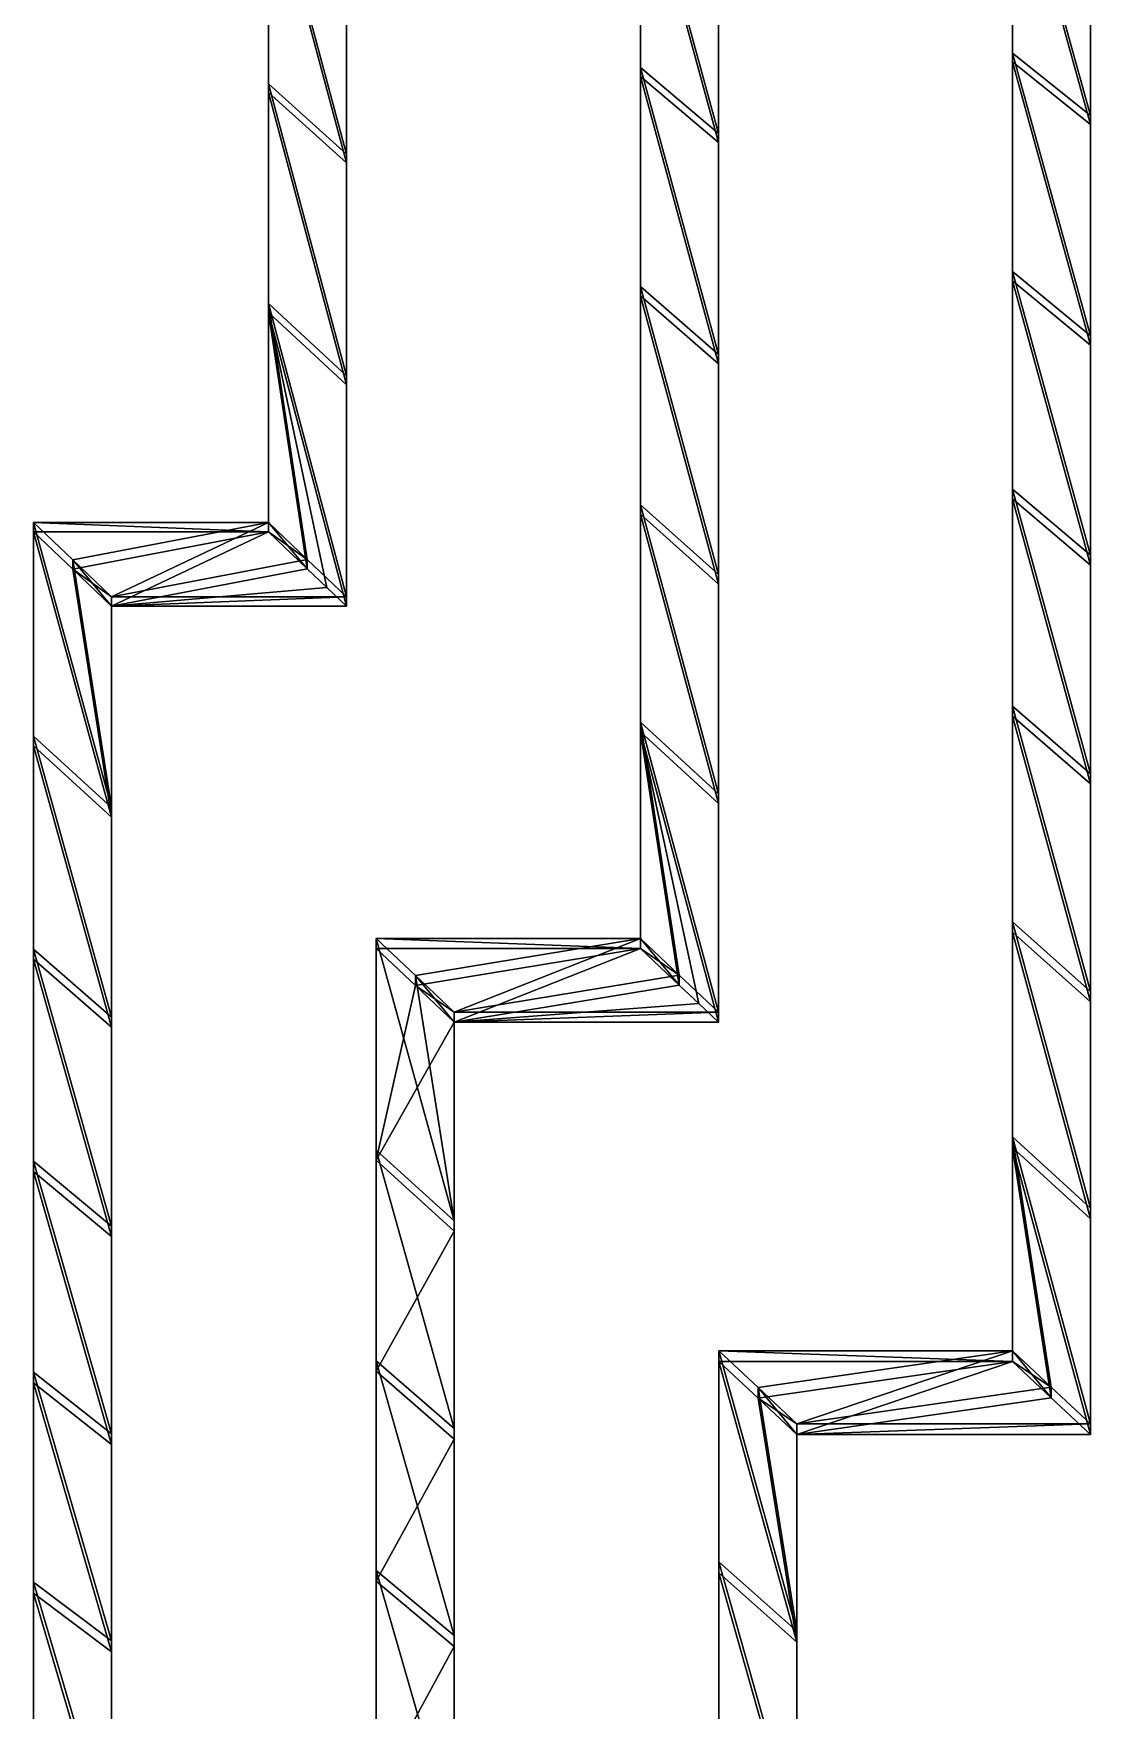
# Model space of a CAD drawing. Header units: inches. Extents: x -754 to 754, y 2181 to 6840.
# Drawn here: x -727 to -367, y 3941 to 4512 of the extents above; entities that cross this region are included whole.
import ezdxf

# ---------------------------------------------------------------- set-up
doc = ezdxf.new("R2010")
doc.units = ezdxf.units.IN
doc.header["$LTSCALE"] = 12.361043
doc.header["$MEASUREMENT"] = 0
for name, color, linetype in [('146', 7, 'CONTINUOUS'), ('149', 7, 'CONTINUOUS'), ('150', 7, 'CONTINUOUS'), ('151', 7, 'CONTINUOUS'), ('152', 7, 'CONTINUOUS'), ('153', 7, 'CONTINUOUS'), ('154', 7, 'CONTINUOUS'), ('155', 7, 'CONTINUOUS'), ('161', 7, 'CONTINUOUS'), ('162', 7, 'CONTINUOUS'), ('163', 7, 'CONTINUOUS'), ('164', 7, 'CONTINUOUS'), ('179', 7, 'CONTINUOUS'), ('180', 7, 'CONTINUOUS'), ('181', 7, 'CONTINUOUS'), ('182', 7, 'CONTINUOUS'), ('190', 7, 'CONTINUOUS'), ('191', 7, 'CONTINUOUS'), ('192', 7, 'CONTINUOUS'), ('193', 7, 'CONTINUOUS'), ('194', 7, 'CONTINUOUS'), ('197', 7, 'CONTINUOUS'), ('198', 7, 'CONTINUOUS'), ('199', 7, 'CONTINUOUS'), ('239', 7, 'CONTINUOUS'), ('240', 7, 'CONTINUOUS'), ('241', 7, 'CONTINUOUS'), ('242', 7, 'CONTINUOUS'), ('243', 7, 'CONTINUOUS'), ('244', 7, 'CONTINUOUS'), ('245', 7, 'CONTINUOUS'), ('246', 7, 'CONTINUOUS'), ('247', 7, 'CONTINUOUS'), ('248', 7, 'CONTINUOUS'), ('249', 7, 'CONTINUOUS'), ('250', 7, 'CONTINUOUS'), ('251', 7, 'CONTINUOUS'), ('252', 7, 'CONTINUOUS'), ('253', 7, 'CONTINUOUS'), ('254', 7, 'CONTINUOUS'), ('255', 7, 'CONTINUOUS'), ('256', 7, 'CONTINUOUS'), ('48', 7, 'CONTINUOUS'), ('49', 7, 'CONTINUOUS'), ('51', 7, 'CONTINUOUS'), ('53', 7, 'CONTINUOUS'), ('56', 7, 'CONTINUOUS'), ('57', 7, 'CONTINUOUS')]:
    doc.layers.add(name, color=color, linetype=linetype)

msp = doc.modelspace()

# ---------------------------------------------------------------- linework, layer by layer
at = {"layer": '146', "color": 7, "linetype": 'CONTINUOUS', "true_color": 0xa89b88}
for points in [[(-393.59, 4577.23, 45477.92), (-393.59, 4502.33, 45455.68), (-367.01, 4481.04, 45449.17), (-393.59, 4577.23, 45477.92)], [(-393.59, 4577.23, 45477.92), (-367.01, 4481.04, 45449.17), (-367.01, 4556.57, 45471.88), (-393.59, 4577.23, 45477.92)], [(-393.59, 4502.33, 45455.68), (-393.58, 4427.72, 45432.53), (-367.02, 4405.81, 45425.54), (-393.59, 4502.33, 45455.68)], [(-393.59, 4502.33, 45455.68), (-367.02, 4405.81, 45425.54), (-367.01, 4481.04, 45449.17), (-393.59, 4502.33, 45455.68)], [(-393.58, 4427.72, 45432.53), (-393.58, 4353.41, 45408.47), (-367.02, 4330.87, 45400.97), (-393.58, 4427.72, 45432.53)], [(-393.58, 4427.72, 45432.53), (-367.02, 4330.87, 45400.97), (-367.02, 4405.81, 45425.54), (-393.58, 4427.72, 45432.53)], [(-393.58, 4353.41, 45408.47), (-393.58, 4279.41, 45383.5), (-367.02, 4256.27, 45375.48), (-393.58, 4353.41, 45408.47)], [(-393.58, 4353.41, 45408.47), (-367.02, 4256.27, 45375.48), (-367.02, 4330.87, 45400.97), (-393.58, 4353.41, 45408.47)], [(-393.58, 4279.41, 45383.5), (-393.58, 4205.75, 45357.63), (-367.02, 4182.01, 45349.08), (-393.58, 4279.41, 45383.5)], [(-393.58, 4279.41, 45383.5), (-367.02, 4182.01, 45349.08), (-367.02, 4256.27, 45375.48), (-393.58, 4279.41, 45383.5)], [(-393.58, 4205.75, 45357.63), (-393.58, 4132.43, 45330.87), (-367.02, 4108.1, 45321.76), (-393.58, 4205.75, 45357.63)], [(-393.58, 4205.75, 45357.63), (-367.02, 4108.1, 45321.76), (-367.02, 4182.01, 45349.08), (-393.58, 4205.75, 45357.63)], [(-393.58, 4059.47, 45303.22), (-380.36, 4047.06, 45298.4), (-393.58, 4132.43, 45330.87), (-393.58, 4059.47, 45303.22)], [(-393.58, 4132.43, 45330.87), (-367.02, 4034.56, 45293.54), (-367.02, 4108.1, 45321.76), (-393.58, 4132.43, 45330.87)], [(-367.02, 4034.56, 45293.54), (-393.58, 4132.43, 45330.87), (-380.36, 4047.06, 45298.4), (-367.02, 4034.56, 45293.54)]]:
    msp.add_3dface(points, dxfattribs=at)
at = {"layer": '149', "color": 7, "linetype": 'CONTINUOUS', "true_color": 0xa89b88}
for points in [[(-393.6, 4580.14, 45468.37), (-393.6, 4505.38, 45446.17), (-393.59, 4577.23, 45477.92), (-393.6, 4580.14, 45468.37)], [(-393.59, 4577.23, 45477.92), (-393.6, 4505.38, 45446.17), (-393.59, 4502.33, 45455.68), (-393.59, 4577.23, 45477.92)], [(-393.6, 4505.38, 45446.17), (-393.6, 4430.9, 45423.06), (-393.59, 4502.33, 45455.68), (-393.6, 4505.38, 45446.17)], [(-393.59, 4502.33, 45455.68), (-393.6, 4430.9, 45423.06), (-393.58, 4427.72, 45432.53), (-393.59, 4502.33, 45455.68)], [(-393.6, 4430.9, 45423.06), (-393.6, 4356.71, 45399.04), (-393.58, 4427.72, 45432.53), (-393.6, 4430.9, 45423.06)], [(-393.58, 4427.72, 45432.53), (-393.6, 4356.71, 45399.04), (-393.58, 4353.41, 45408.47), (-393.58, 4427.72, 45432.53)], [(-393.6, 4356.71, 45399.04), (-393.6, 4282.82, 45374.1), (-393.58, 4353.41, 45408.47), (-393.6, 4356.71, 45399.04)], [(-393.58, 4353.41, 45408.47), (-393.6, 4282.82, 45374.1), (-393.58, 4279.41, 45383.5), (-393.58, 4353.41, 45408.47)], [(-393.6, 4282.82, 45374.1), (-393.6, 4209.24, 45348.27), (-393.58, 4279.41, 45383.5), (-393.6, 4282.82, 45374.1)], [(-393.58, 4279.41, 45383.5), (-393.6, 4209.24, 45348.27), (-393.58, 4205.75, 45357.63), (-393.58, 4279.41, 45383.5)], [(-393.6, 4209.24, 45348.27), (-393.6, 4135.99, 45321.53), (-393.58, 4205.75, 45357.63), (-393.6, 4209.24, 45348.27)], [(-393.58, 4205.75, 45357.63), (-393.6, 4135.99, 45321.53), (-393.58, 4132.43, 45330.87), (-393.58, 4205.75, 45357.63)], [(-393.6, 4135.99, 45321.53), (-393.6, 4063.07, 45293.89), (-393.58, 4132.43, 45330.87), (-393.6, 4135.99, 45321.53)], [(-393.58, 4132.43, 45330.87), (-393.6, 4063.07, 45293.89), (-393.58, 4059.47, 45303.22), (-393.58, 4132.43, 45330.87)]]:
    msp.add_3dface(points, dxfattribs=at)
at = {"layer": '150', "color": 7, "linetype": 'CONTINUOUS', "true_color": 0xa89b88}
for points in [[(-393.6, 4063.07, 45293.89), (-380.36, 4050.68, 45289.08), (-393.58, 4059.47, 45303.22), (-393.6, 4063.07, 45293.89)], [(-393.58, 4059.47, 45303.22), (-380.36, 4050.68, 45289.08), (-380.36, 4047.06, 45298.4), (-393.58, 4059.47, 45303.22)]]:
    msp.add_3dface(points, dxfattribs=at)
at = {"layer": '151', "color": 7, "linetype": 'CONTINUOUS', "true_color": 0xa89b88}
for points in [[(-367, 4484.11, 45439.68), (-367, 4559.51, 45462.34), (-367.01, 4556.57, 45471.88), (-367, 4484.11, 45439.68)], [(-367.01, 4481.04, 45449.17), (-367, 4484.11, 45439.68), (-367.01, 4556.57, 45471.88), (-367.01, 4481.04, 45449.17)], [(-367.02, 4405.81, 45425.54), (-367, 4409.01, 45416.08), (-367.01, 4481.04, 45449.17), (-367.02, 4405.81, 45425.54)], [(-367, 4409.01, 45416.08), (-367, 4484.11, 45439.68), (-367.01, 4481.04, 45449.17), (-367, 4409.01, 45416.08)], [(-367, 4334.2, 45391.55), (-367, 4409.01, 45416.08), (-367.02, 4405.81, 45425.54), (-367, 4334.2, 45391.55)], [(-367.02, 4330.87, 45400.97), (-367, 4334.2, 45391.55), (-367.02, 4405.81, 45425.54), (-367.02, 4330.87, 45400.97)], [(-367, 4259.7, 45366.09), (-367, 4334.2, 45391.55), (-367.02, 4330.87, 45400.97), (-367, 4259.7, 45366.09)], [(-367.02, 4256.27, 45375.48), (-367, 4259.7, 45366.09), (-367.02, 4330.87, 45400.97), (-367.02, 4256.27, 45375.48)], [(-367, 4185.52, 45339.72), (-367, 4259.7, 45366.09), (-367.02, 4256.27, 45375.48), (-367, 4185.52, 45339.72)], [(-367.02, 4182.01, 45349.08), (-367, 4185.52, 45339.72), (-367.02, 4256.27, 45375.48), (-367.02, 4182.01, 45349.08)], [(-367, 4111.68, 45312.43), (-367, 4185.52, 45339.72), (-367.02, 4182.01, 45349.08), (-367, 4111.68, 45312.43)], [(-367.02, 4108.1, 45321.76), (-367, 4111.68, 45312.43), (-367.02, 4182.01, 45349.08), (-367.02, 4108.1, 45321.76)], [(-367, 4038.18, 45284.22), (-367, 4111.68, 45312.43), (-367.02, 4034.56, 45293.54), (-367, 4038.18, 45284.22)], [(-367.02, 4034.56, 45293.54), (-367, 4111.68, 45312.43), (-367.02, 4108.1, 45321.76), (-367.02, 4034.56, 45293.54)]]:
    msp.add_3dface(points, dxfattribs=at)
at = {"layer": '152', "color": 7, "linetype": 'CONTINUOUS', "true_color": 0xa89b88}
for points in [[(-493.58, 4059.45, 45303.21), (-467.02, 3963.79, 45265.39), (-480.19, 4046.9, 45298.34), (-493.58, 4059.45, 45303.21)], [(-493.58, 4059.45, 45303.21), (-493.58, 3987.4, 45274.89), (-467.02, 3963.79, 45265.39), (-493.58, 4059.45, 45303.21)], [(-467.02, 4034.54, 45293.53), (-480.19, 4046.9, 45298.34), (-467.02, 3963.79, 45265.39), (-467.02, 4034.54, 45293.53)], [(-493.58, 3987.4, 45274.89), (-493.58, 3915.71, 45245.7), (-467.02, 3893.38, 45236.39), (-493.58, 3987.4, 45274.89)], [(-493.58, 3987.4, 45274.89), (-467.02, 3893.38, 45236.39), (-467.02, 3963.79, 45265.39), (-493.58, 3987.4, 45274.89)]]:
    msp.add_3dface(points, dxfattribs=at)
at = {"layer": '153', "color": 7, "linetype": 'CONTINUOUS', "true_color": 0xa89b88}
for points in [[(-467, 4038.18, 45284.22), (-480.19, 4050.53, 45289.02), (-467.02, 4034.54, 45293.53), (-467, 4038.18, 45284.22)], [(-480.19, 4050.53, 45289.02), (-480.19, 4046.9, 45298.34), (-467.02, 4034.54, 45293.53), (-480.19, 4050.53, 45289.02)]]:
    msp.add_3dface(points, dxfattribs=at)
at = {"layer": '154', "color": 7, "linetype": 'CONTINUOUS', "true_color": 0xa89b88}
for points in [[(-493.6, 4063.07, 45293.89), (-493.6, 3991.13, 45265.61), (-493.58, 4059.45, 45303.21), (-493.6, 4063.07, 45293.89)], [(-493.58, 4059.45, 45303.21), (-493.6, 3991.13, 45265.61), (-493.58, 3987.4, 45274.89), (-493.58, 4059.45, 45303.21)], [(-493.6, 3991.13, 45265.61), (-493.6, 3919.55, 45236.46), (-493.58, 3987.4, 45274.89), (-493.6, 3991.13, 45265.61)], [(-493.58, 3987.4, 45274.89), (-493.6, 3919.55, 45236.46), (-493.58, 3915.71, 45245.7), (-493.58, 3987.4, 45274.89)]]:
    msp.add_3dface(points, dxfattribs=at)
at = {"layer": '155', "color": 7, "linetype": 'CONTINUOUS', "true_color": 0xa89b88}
for points in [[(-467, 3967.49, 45256.1), (-467, 4038.18, 45284.22), (-467.02, 3963.79, 45265.39), (-467, 3967.49, 45256.1)], [(-467, 4038.18, 45284.22), (-467.02, 4034.54, 45293.53), (-467.02, 3963.79, 45265.39), (-467, 4038.18, 45284.22)], [(-467, 3897.14, 45227.13), (-467, 3967.49, 45256.1), (-467.02, 3893.38, 45236.39), (-467, 3897.14, 45227.13)], [(-467.02, 3893.38, 45236.39), (-467, 3967.49, 45256.1), (-467.02, 3963.79, 45265.39), (-467.02, 3893.38, 45236.39)]]:
    msp.add_3dface(points, dxfattribs=at)
at = {"layer": '161', "color": 7, "linetype": 'CONTINUOUS', "true_color": 0xa89b88}
for points in [[(-610.28, 4200.23, 45355.66), (-610.28, 4128.04, 45329.23), (-596.92, 4187.59, 45351.09), (-610.28, 4200.23, 45355.66)], [(-583.72, 4175.1, 45346.57), (-596.92, 4187.59, 45351.09), (-610.28, 4128.04, 45329.23), (-583.72, 4175.1, 45346.57)], [(-583.72, 4175.1, 45346.57), (-610.28, 4128.04, 45329.23), (-583.72, 4103.86, 45320.16), (-583.72, 4175.1, 45346.57)], [(-610.28, 4128.04, 45329.23), (-610.28, 4056.16, 45301.94), (-583.72, 4103.86, 45320.16), (-610.28, 4128.04, 45329.23)], [(-610.28, 4056.16, 45301.94), (-583.72, 4032.94, 45292.91), (-583.72, 4103.86, 45320.16), (-610.28, 4056.16, 45301.94)], [(-610.28, 4056.16, 45301.94), (-610.28, 3984.61, 45273.77), (-583.72, 4032.94, 45292.91), (-610.28, 4056.16, 45301.94)], [(-610.28, 3984.61, 45273.77), (-583.72, 3962.35, 45264.8), (-583.72, 4032.94, 45292.91), (-610.28, 3984.61, 45273.77)], [(-610.28, 3984.61, 45273.77), (-610.28, 3913.39, 45244.73), (-583.72, 3962.35, 45264.8), (-610.28, 3984.61, 45273.77)], [(-610.28, 3913.39, 45244.73), (-583.72, 3892.11, 45235.86), (-583.72, 3962.35, 45264.8), (-610.28, 3913.39, 45244.73)]]:
    msp.add_3dface(points, dxfattribs=at)
at = {"layer": '162', "color": 7, "linetype": 'CONTINUOUS', "true_color": 0xa89b88}
for points in [[(-583.7, 4178.52, 45337.17), (-596.92, 4190.99, 45341.68), (-583.72, 4175.1, 45346.57), (-583.7, 4178.52, 45337.17)], [(-596.92, 4190.99, 45341.68), (-596.92, 4187.59, 45351.09), (-583.72, 4175.1, 45346.57), (-596.92, 4190.99, 45341.68)]]:
    msp.add_3dface(points, dxfattribs=at)
at = {"layer": '163', "color": 7, "linetype": 'CONTINUOUS', "true_color": 0xa89b88}
for points in [[(-610.3, 4203.63, 45346.25), (-610.3, 4131.48, 45319.85), (-610.28, 4200.23, 45355.66), (-610.3, 4203.63, 45346.25)], [(-610.28, 4200.23, 45355.66), (-610.3, 4131.48, 45319.85), (-610.28, 4128.04, 45329.23), (-610.28, 4200.23, 45355.66)], [(-610.3, 4131.48, 45319.85), (-610.3, 4059.67, 45292.57), (-610.28, 4056.16, 45301.94), (-610.3, 4131.48, 45319.85)], [(-610.28, 4128.04, 45329.23), (-610.3, 4131.48, 45319.85), (-610.28, 4056.16, 45301.94), (-610.28, 4128.04, 45329.23)], [(-610.3, 4059.67, 45292.57), (-610.3, 3988.2, 45264.44), (-610.28, 3984.61, 45273.77), (-610.3, 4059.67, 45292.57)], [(-610.28, 4056.16, 45301.94), (-610.3, 4059.67, 45292.57), (-610.28, 3984.61, 45273.77), (-610.28, 4056.16, 45301.94)], [(-610.3, 3988.2, 45264.44), (-610.3, 3917.08, 45235.45), (-610.28, 3913.39, 45244.73), (-610.3, 3988.2, 45264.44)], [(-610.28, 3984.61, 45273.77), (-610.3, 3988.2, 45264.44), (-610.28, 3913.39, 45244.73), (-610.28, 3984.61, 45273.77)]]:
    msp.add_3dface(points, dxfattribs=at)
at = {"layer": '164', "color": 7, "linetype": 'CONTINUOUS', "true_color": 0xa89b88}
for points in [[(-583.7, 4107.38, 45310.8), (-583.7, 4178.52, 45337.17), (-583.72, 4103.86, 45320.16), (-583.7, 4107.38, 45310.8)], [(-583.7, 4178.52, 45337.17), (-583.72, 4175.1, 45346.57), (-583.72, 4103.86, 45320.16), (-583.7, 4178.52, 45337.17)], [(-583.7, 4036.57, 45283.59), (-583.7, 4107.38, 45310.8), (-583.72, 4032.94, 45292.91), (-583.7, 4036.57, 45283.59)], [(-583.72, 4032.94, 45292.91), (-583.7, 4107.38, 45310.8), (-583.72, 4103.86, 45320.16), (-583.72, 4032.94, 45292.91)], [(-583.7, 3966.09, 45255.53), (-583.7, 4036.57, 45283.59), (-583.72, 3962.35, 45264.8), (-583.7, 3966.09, 45255.53)], [(-583.72, 3962.35, 45264.8), (-583.7, 4036.57, 45283.59), (-583.72, 4032.94, 45292.91), (-583.72, 3962.35, 45264.8)], [(-583.7, 3895.96, 45226.64), (-583.7, 3966.09, 45255.53), (-583.72, 3892.11, 45235.86), (-583.7, 3895.96, 45226.64)], [(-583.72, 3892.11, 45235.86), (-583.7, 3966.09, 45255.53), (-583.72, 3962.35, 45264.8), (-583.72, 3892.11, 45235.86)]]:
    msp.add_3dface(points, dxfattribs=at)
at = {"layer": '179', "color": 7, "linetype": 'CONTINUOUS', "true_color": 0xa89b88}
for points in [[(-493.72, 4474.9, 45447.29), (-493.72, 4550.64, 45470.14), (-520.28, 4572.51, 45476.55), (-493.72, 4474.9, 45447.29)], [(-493.72, 4474.9, 45447.29), (-520.28, 4572.51, 45476.55), (-520.28, 4497.44, 45454.2), (-493.72, 4474.9, 45447.29)], [(-493.72, 4399.46, 45423.5), (-493.72, 4474.9, 45447.29), (-520.28, 4497.44, 45454.2), (-493.72, 4399.46, 45423.5)], [(-493.72, 4399.46, 45423.5), (-520.28, 4497.44, 45454.2), (-520.28, 4422.66, 45430.93), (-493.72, 4399.46, 45423.5)], [(-493.72, 4324.35, 45398.79), (-493.72, 4399.46, 45423.5), (-520.28, 4422.66, 45430.93), (-493.72, 4324.35, 45398.79)], [(-493.72, 4324.35, 45398.79), (-520.28, 4422.66, 45430.93), (-520.28, 4348.2, 45406.75), (-493.72, 4324.35, 45398.79)], [(-493.72, 4249.56, 45373.14), (-493.72, 4324.35, 45398.79), (-520.28, 4348.2, 45406.75), (-493.72, 4249.56, 45373.14)], [(-493.72, 4249.56, 45373.14), (-520.28, 4348.2, 45406.75), (-520.28, 4274.06, 45381.66), (-493.72, 4249.56, 45373.14)], [(-500.39, 4181.42, 45348.86), (-520.28, 4274.06, 45381.66), (-507.07, 4187.74, 45351.14), (-500.39, 4181.42, 45348.86)], [(-520.28, 4200.25, 45355.66), (-507.07, 4187.74, 45351.14), (-520.28, 4274.06, 45381.66), (-520.28, 4200.25, 45355.66)], [(-493.72, 4175.12, 45346.58), (-520.28, 4274.06, 45381.66), (-500.39, 4181.42, 45348.86), (-493.72, 4175.12, 45346.58)], [(-493.72, 4175.12, 45346.58), (-493.72, 4249.56, 45373.14), (-520.28, 4274.06, 45381.66), (-493.72, 4175.12, 45346.58)]]:
    msp.add_3dface(points, dxfattribs=at)
at = {"layer": '180', "color": 7, "linetype": 'CONTINUOUS', "true_color": 0xa89b88}
for points in [[(-520.3, 4203.63, 45346.25), (-507.07, 4191.14, 45341.74), (-520.28, 4200.25, 45355.66), (-520.3, 4203.63, 45346.25)], [(-507.07, 4191.14, 45341.74), (-507.07, 4187.74, 45351.14), (-520.28, 4200.25, 45355.66), (-507.07, 4191.14, 45341.74)]]:
    msp.add_3dface(points, dxfattribs=at)
at = {"layer": '181', "color": 7, "linetype": 'CONTINUOUS', "true_color": 0xa89b88}
for points in [[(-493.7, 4477.97, 45437.78), (-493.7, 4553.59, 45460.6), (-493.72, 4550.64, 45470.14), (-493.7, 4477.97, 45437.78)], [(-493.72, 4474.9, 45447.29), (-493.7, 4477.97, 45437.78), (-493.72, 4550.64, 45470.14), (-493.72, 4474.9, 45447.29)], [(-493.7, 4402.65, 45414.03), (-493.7, 4477.97, 45437.78), (-493.72, 4474.9, 45447.29), (-493.7, 4402.65, 45414.03)], [(-493.72, 4399.46, 45423.5), (-493.7, 4402.65, 45414.03), (-493.72, 4474.9, 45447.29), (-493.72, 4399.46, 45423.5)], [(-493.7, 4327.62, 45389.34), (-493.7, 4402.65, 45414.03), (-493.72, 4399.46, 45423.5), (-493.7, 4327.62, 45389.34)], [(-493.72, 4324.35, 45398.79), (-493.7, 4327.62, 45389.34), (-493.72, 4399.46, 45423.5), (-493.72, 4324.35, 45398.79)], [(-493.7, 4252.91, 45363.72), (-493.7, 4327.62, 45389.34), (-493.72, 4324.35, 45398.79), (-493.7, 4252.91, 45363.72)], [(-493.72, 4249.56, 45373.14), (-493.7, 4252.91, 45363.72), (-493.72, 4324.35, 45398.79), (-493.72, 4249.56, 45373.14)], [(-493.7, 4178.52, 45337.17), (-493.7, 4252.91, 45363.72), (-493.72, 4175.12, 45346.58), (-493.7, 4178.52, 45337.17)], [(-493.72, 4175.12, 45346.58), (-493.7, 4252.91, 45363.72), (-493.72, 4249.56, 45373.14), (-493.72, 4175.12, 45346.58)]]:
    msp.add_3dface(points, dxfattribs=at)
at = {"layer": '182', "color": 7, "linetype": 'CONTINUOUS', "true_color": 0xa89b88}
for points in [[(-520.3, 4575.37, 45466.98), (-520.3, 4500.43, 45444.67), (-520.28, 4572.51, 45476.55), (-520.3, 4575.37, 45466.98)], [(-520.28, 4572.51, 45476.55), (-520.3, 4500.43, 45444.67), (-520.28, 4497.44, 45454.2), (-520.28, 4572.51, 45476.55)], [(-520.3, 4500.43, 45444.67), (-520.3, 4425.78, 45421.43), (-520.28, 4497.44, 45454.2), (-520.3, 4500.43, 45444.67)], [(-520.28, 4497.44, 45454.2), (-520.3, 4425.78, 45421.43), (-520.28, 4422.66, 45430.93), (-520.28, 4497.44, 45454.2)], [(-520.3, 4425.78, 45421.43), (-520.3, 4351.42, 45397.28), (-520.28, 4422.66, 45430.93), (-520.3, 4425.78, 45421.43)], [(-520.28, 4422.66, 45430.93), (-520.3, 4351.42, 45397.28), (-520.28, 4348.2, 45406.75), (-520.28, 4422.66, 45430.93)], [(-520.3, 4351.42, 45397.28), (-520.3, 4277.36, 45372.22), (-520.28, 4348.2, 45406.75), (-520.3, 4351.42, 45397.28)], [(-520.28, 4348.2, 45406.75), (-520.3, 4277.36, 45372.22), (-520.28, 4274.06, 45381.66), (-520.28, 4348.2, 45406.75)], [(-520.3, 4277.36, 45372.22), (-520.3, 4203.63, 45346.25), (-520.28, 4274.06, 45381.66), (-520.3, 4277.36, 45372.22)], [(-520.3, 4203.63, 45346.25), (-520.28, 4200.25, 45355.66), (-520.28, 4274.06, 45381.66), (-520.3, 4203.63, 45346.25)]]:
    msp.add_3dface(points, dxfattribs=at)
at = {"layer": '190', "color": 7, "linetype": 'CONTINUOUS', "true_color": 0xa89b88}
for points in [[(-726.98, 4342.21, 45404.76), (-700.42, 4244.97, 45371.54), (-713.61, 4329.46, 45400.49), (-726.98, 4342.21, 45404.76)], [(-726.98, 4342.21, 45404.76), (-726.98, 4269.23, 45379.99), (-700.42, 4244.97, 45371.54), (-726.98, 4342.21, 45404.76)], [(-700.42, 4316.87, 45396.27), (-713.61, 4329.46, 45400.49), (-700.42, 4244.97, 45371.54), (-700.42, 4316.87, 45396.27)], [(-726.98, 4269.23, 45379.99), (-726.98, 4196.56, 45354.34), (-700.42, 4173.37, 45345.94), (-726.98, 4269.23, 45379.99)], [(-726.98, 4269.23, 45379.99), (-700.42, 4173.37, 45345.94), (-700.42, 4244.97, 45371.54), (-726.98, 4269.23, 45379.99)], [(-726.98, 4196.56, 45354.34), (-726.98, 4124.21, 45327.8), (-700.42, 4102.08, 45319.49), (-726.98, 4196.56, 45354.34)], [(-726.98, 4196.56, 45354.34), (-700.42, 4102.08, 45319.49), (-700.42, 4173.37, 45345.94), (-726.98, 4196.56, 45354.34)], [(-726.98, 4124.21, 45327.8), (-726.98, 4052.19, 45300.4), (-700.42, 4031.12, 45292.19), (-726.98, 4124.21, 45327.8)], [(-726.98, 4124.21, 45327.8), (-700.42, 4031.12, 45292.19), (-700.42, 4102.08, 45319.49), (-726.98, 4124.21, 45327.8)], [(-726.98, 4052.19, 45300.4), (-726.99, 3980.51, 45272.12), (-700.41, 3960.5, 45264.05), (-726.98, 4052.19, 45300.4)], [(-726.98, 4052.19, 45300.4), (-700.41, 3960.5, 45264.05), (-700.42, 4031.12, 45292.19), (-726.98, 4052.19, 45300.4)], [(-726.99, 3980.51, 45272.12), (-726.99, 3909.19, 45242.99), (-700.41, 3890.22, 45235.07), (-726.99, 3980.51, 45272.12)], [(-726.99, 3980.51, 45272.12), (-700.41, 3890.22, 45235.07), (-700.41, 3960.5, 45264.05), (-726.99, 3980.51, 45272.12)]]:
    msp.add_3dface(points, dxfattribs=at)
at = {"layer": '191', "color": 7, "linetype": 'CONTINUOUS', "true_color": 0xa89b88}
for points in [[(-700.4, 4320.07, 45386.8), (-713.61, 4332.64, 45391.01), (-700.42, 4316.87, 45396.27), (-700.4, 4320.07, 45386.8)], [(-713.61, 4332.64, 45391.01), (-713.61, 4329.46, 45400.49), (-700.42, 4316.87, 45396.27), (-713.61, 4332.64, 45391.01)]]:
    msp.add_3dface(points, dxfattribs=at)
at = {"layer": '192', "color": 7, "linetype": 'CONTINUOUS', "true_color": 0xa89b88}
for points in [[(-727, 4345.38, 45395.28), (-727, 4272.51, 45370.55), (-726.98, 4342.21, 45404.76), (-727, 4345.38, 45395.28)], [(-726.98, 4342.21, 45404.76), (-727, 4272.51, 45370.55), (-726.98, 4269.23, 45379.99), (-726.98, 4342.21, 45404.76)], [(-727, 4272.51, 45370.55), (-727, 4199.95, 45344.93), (-726.98, 4269.23, 45379.99), (-727, 4272.51, 45370.55)], [(-726.98, 4269.23, 45379.99), (-727, 4199.95, 45344.93), (-726.98, 4196.56, 45354.34), (-726.98, 4269.23, 45379.99)], [(-727, 4199.95, 45344.93), (-727, 4127.71, 45318.44), (-726.98, 4196.56, 45354.34), (-727, 4199.95, 45344.93)], [(-726.98, 4196.56, 45354.34), (-727, 4127.71, 45318.44), (-726.98, 4124.21, 45327.8), (-726.98, 4196.56, 45354.34)], [(-727, 4127.71, 45318.44), (-727, 4055.81, 45291.08), (-726.98, 4124.21, 45327.8), (-727, 4127.71, 45318.44)], [(-726.98, 4124.21, 45327.8), (-727, 4055.81, 45291.08), (-726.98, 4052.19, 45300.4), (-726.98, 4124.21, 45327.8)], [(-727, 4055.81, 45291.08), (-727, 3984.24, 45262.86), (-726.98, 4052.19, 45300.4), (-727, 4055.81, 45291.08)], [(-726.98, 4052.19, 45300.4), (-727, 3984.24, 45262.86), (-726.99, 3980.51, 45272.12), (-726.98, 4052.19, 45300.4)], [(-727, 3984.24, 45262.86), (-727, 3913.03, 45233.77), (-726.99, 3980.51, 45272.12), (-727, 3984.24, 45262.86)], [(-726.99, 3980.51, 45272.12), (-727, 3913.03, 45233.77), (-726.99, 3909.19, 45242.99), (-726.99, 3980.51, 45272.12)]]:
    msp.add_3dface(points, dxfattribs=at)
at = {"layer": '193', "color": 7, "linetype": 'CONTINUOUS', "true_color": 0xa89b88}
for points in [[(-700.4, 4248.27, 45362.1), (-700.4, 4320.07, 45386.8), (-700.42, 4244.97, 45371.54), (-700.4, 4248.27, 45362.1)], [(-700.4, 4320.07, 45386.8), (-700.42, 4316.87, 45396.27), (-700.42, 4244.97, 45371.54), (-700.4, 4320.07, 45386.8)], [(-700.4, 4176.78, 45336.54), (-700.4, 4248.27, 45362.1), (-700.42, 4173.37, 45345.94), (-700.4, 4176.78, 45336.54)], [(-700.42, 4173.37, 45345.94), (-700.4, 4248.27, 45362.1), (-700.42, 4244.97, 45371.54), (-700.42, 4173.37, 45345.94)], [(-700.4, 4105.6, 45310.14), (-700.4, 4176.78, 45336.54), (-700.42, 4102.08, 45319.49), (-700.4, 4105.6, 45310.14)], [(-700.42, 4102.08, 45319.49), (-700.4, 4176.78, 45336.54), (-700.42, 4173.37, 45345.94), (-700.42, 4102.08, 45319.49)], [(-700.4, 4034.76, 45282.88), (-700.4, 4105.6, 45310.14), (-700.42, 4031.12, 45292.19), (-700.4, 4034.76, 45282.88)], [(-700.42, 4031.12, 45292.19), (-700.4, 4105.6, 45310.14), (-700.42, 4102.08, 45319.49), (-700.42, 4031.12, 45292.19)], [(-700.41, 3960.5, 45264.05), (-700.4, 4034.76, 45282.88), (-700.42, 4031.12, 45292.19), (-700.41, 3960.5, 45264.05)], [(-700.4, 3964.25, 45254.79), (-700.4, 4034.76, 45282.88), (-700.41, 3960.5, 45264.05), (-700.4, 3964.25, 45254.79)], [(-700.4, 3894.08, 45225.86), (-700.4, 3964.25, 45254.79), (-700.41, 3890.22, 45235.07), (-700.4, 3894.08, 45225.86)], [(-700.41, 3890.22, 45235.07), (-700.4, 3964.25, 45254.79), (-700.41, 3960.5, 45264.05), (-700.41, 3890.22, 45235.07)]]:
    msp.add_3dface(points, dxfattribs=at)
at = {"layer": '194', "color": 7, "linetype": 'CONTINUOUS', "true_color": 0xa89b88}
for points in [[(-646.98, 4567.2, 45475.01), (-646.98, 4491.92, 45452.52), (-620.42, 4467.98, 45445.16), (-646.98, 4567.2, 45475.01)], [(-646.98, 4567.2, 45475.01), (-620.42, 4467.98, 45445.16), (-620.42, 4543.97, 45468.18), (-646.98, 4567.2, 45475.01)], [(-646.98, 4491.92, 45452.52), (-646.98, 4416.92, 45429.11), (-620.42, 4392.28, 45421.19), (-646.98, 4491.92, 45452.52)], [(-646.98, 4491.92, 45452.52), (-620.42, 4392.28, 45421.19), (-620.42, 4467.98, 45445.16), (-646.98, 4491.92, 45452.52)], [(-646.98, 4342.23, 45404.77), (-633.77, 4329.62, 45400.54), (-646.98, 4416.92, 45429.11), (-646.98, 4342.23, 45404.77)], [(-646.98, 4416.92, 45429.11), (-620.42, 4316.89, 45396.28), (-620.42, 4392.28, 45421.19), (-646.98, 4416.92, 45429.11)], [(-627.09, 4323.25, 45398.41), (-646.98, 4416.92, 45429.11), (-633.77, 4329.62, 45400.54), (-627.09, 4323.25, 45398.41)], [(-620.42, 4316.89, 45396.28), (-646.98, 4416.92, 45429.11), (-627.09, 4323.25, 45398.41), (-620.42, 4316.89, 45396.28)]]:
    msp.add_3dface(points, dxfattribs=at)
at = {"layer": '197', "color": 7, "linetype": 'CONTINUOUS', "true_color": 0xa89b88}
for points in [[(-647, 4570, 45465.42), (-647, 4494.84, 45442.96), (-646.98, 4567.2, 45475.01), (-647, 4570, 45465.42)], [(-646.98, 4567.2, 45475.01), (-647, 4494.84, 45442.96), (-646.98, 4491.92, 45452.52), (-646.98, 4567.2, 45475.01)], [(-647, 4494.84, 45442.96), (-647, 4419.97, 45419.58), (-646.98, 4491.92, 45452.52), (-647, 4494.84, 45442.96)], [(-646.98, 4491.92, 45452.52), (-647, 4419.97, 45419.58), (-646.98, 4416.92, 45429.11), (-646.98, 4491.92, 45452.52)], [(-647, 4419.97, 45419.58), (-647, 4345.38, 45395.28), (-646.98, 4416.92, 45429.11), (-647, 4419.97, 45419.58)], [(-646.98, 4416.92, 45429.11), (-647, 4345.38, 45395.28), (-646.98, 4342.23, 45404.77), (-646.98, 4416.92, 45429.11)]]:
    msp.add_3dface(points, dxfattribs=at)
at = {"layer": '198', "color": 7, "linetype": 'CONTINUOUS', "true_color": 0xa89b88}
for points in [[(-647, 4345.38, 45395.28), (-633.77, 4332.79, 45391.06), (-646.98, 4342.23, 45404.77), (-647, 4345.38, 45395.28)], [(-646.98, 4342.23, 45404.77), (-633.77, 4332.79, 45391.06), (-633.77, 4329.62, 45400.54), (-646.98, 4342.23, 45404.77)]]:
    msp.add_3dface(points, dxfattribs=at)
at = {"layer": '199', "color": 7, "linetype": 'CONTINUOUS', "true_color": 0xa89b88}
for points in [[(-620.4, 4470.93, 45435.61), (-620.4, 4546.8, 45458.59), (-620.42, 4467.98, 45445.16), (-620.4, 4470.93, 45435.61)], [(-620.42, 4467.98, 45445.16), (-620.4, 4546.8, 45458.59), (-620.42, 4543.97, 45468.18), (-620.42, 4467.98, 45445.16)], [(-620.4, 4395.34, 45411.67), (-620.4, 4470.93, 45435.61), (-620.42, 4392.28, 45421.19), (-620.4, 4395.34, 45411.67)], [(-620.42, 4392.28, 45421.19), (-620.4, 4470.93, 45435.61), (-620.42, 4467.98, 45445.16), (-620.42, 4392.28, 45421.19)], [(-620.4, 4320.07, 45386.8), (-620.4, 4395.34, 45411.67), (-620.42, 4316.89, 45396.28), (-620.4, 4320.07, 45386.8)], [(-620.42, 4316.89, 45396.28), (-620.4, 4395.34, 45411.67), (-620.42, 4392.28, 45421.19), (-620.42, 4316.89, 45396.28)]]:
    msp.add_3dface(points, dxfattribs=at)
at = {"layer": '239', "color": 7, "linetype": 'CONTINUOUS', "true_color": 0xa89b88}
for points in [[(-480.19, 4050.53, 45289.02), (-493.6, 4063.07, 45293.89), (-393.6, 4063.07, 45293.89), (-480.19, 4050.53, 45289.02)], [(-480.19, 4050.53, 45289.02), (-393.6, 4063.07, 45293.89), (-467, 4038.18, 45284.22), (-480.19, 4050.53, 45289.02)], [(-393.6, 4063.07, 45293.89), (-380.36, 4050.68, 45289.08), (-467, 4038.18, 45284.22), (-393.6, 4063.07, 45293.89)], [(-380.36, 4050.68, 45289.08), (-367, 4038.18, 45284.22), (-467, 4038.18, 45284.22), (-380.36, 4050.68, 45289.08)]]:
    msp.add_3dface(points, dxfattribs=at)
at = {"layer": '240', "color": 7, "linetype": 'CONTINUOUS', "true_color": 0xa89b88}
for points in [[(-493.58, 4059.45, 45303.21), (-480.19, 4046.9, 45298.34), (-393.6, 4059.45, 45303.21), (-493.58, 4059.45, 45303.21)], [(-467, 4034.56, 45293.54), (-393.6, 4059.45, 45303.21), (-480.19, 4046.9, 45298.34), (-467, 4034.56, 45293.54)], [(-393.6, 4059.45, 45303.21), (-467, 4034.56, 45293.54), (-380.36, 4047.06, 45298.4), (-393.6, 4059.45, 45303.21)], [(-367.02, 4034.56, 45293.54), (-380.36, 4047.06, 45298.4), (-467, 4034.56, 45293.54), (-367.02, 4034.56, 45293.54)]]:
    msp.add_3dface(points, dxfattribs=at)
at = {"layer": '241', "color": 7, "linetype": 'CONTINUOUS', "true_color": 0xa89b88}
for points in [[(-380.36, 4047.06, 45298.4), (-380.36, 4050.68, 45289.08), (-393.6, 4063.07, 45293.89), (-380.36, 4047.06, 45298.4)], [(-380.36, 4047.06, 45298.4), (-393.6, 4063.07, 45293.89), (-393.6, 4059.45, 45303.21), (-380.36, 4047.06, 45298.4)]]:
    msp.add_3dface(points, dxfattribs=at)
at = {"layer": '242', "color": 7, "linetype": 'CONTINUOUS', "true_color": 0xa89b88}
for points in [[(-493.6, 4063.07, 45293.89), (-493.58, 4059.45, 45303.21), (-393.6, 4059.45, 45303.21), (-493.6, 4063.07, 45293.89)], [(-393.6, 4063.07, 45293.89), (-493.6, 4063.07, 45293.89), (-393.6, 4059.45, 45303.21), (-393.6, 4063.07, 45293.89)]]:
    msp.add_3dface(points, dxfattribs=at)
at = {"layer": '243', "color": 7, "linetype": 'CONTINUOUS', "true_color": 0xa89b88}
for points in [[(-480.19, 4046.9, 45298.34), (-480.19, 4050.53, 45289.02), (-467, 4038.18, 45284.22), (-480.19, 4046.9, 45298.34)], [(-480.19, 4046.9, 45298.34), (-467, 4038.18, 45284.22), (-467, 4034.56, 45293.54), (-480.19, 4046.9, 45298.34)]]:
    msp.add_3dface(points, dxfattribs=at)
at = {"layer": '244', "color": 7, "linetype": 'CONTINUOUS', "true_color": 0xa89b88}
for points in [[(-367, 4038.18, 45284.22), (-367.02, 4034.56, 45293.54), (-467, 4034.56, 45293.54), (-367, 4038.18, 45284.22)], [(-467, 4038.18, 45284.22), (-367, 4038.18, 45284.22), (-467, 4034.56, 45293.54), (-467, 4038.18, 45284.22)]]:
    msp.add_3dface(points, dxfattribs=at)
at = {"layer": '245', "color": 7, "linetype": 'CONTINUOUS', "true_color": 0xa89b88}
for points in [[(-596.92, 4190.99, 45341.68), (-610.3, 4203.63, 45346.25), (-520.3, 4203.63, 45346.25), (-596.92, 4190.99, 45341.68)], [(-596.92, 4190.99, 45341.68), (-520.3, 4203.63, 45346.25), (-583.7, 4178.52, 45337.17), (-596.92, 4190.99, 45341.68)], [(-520.3, 4203.63, 45346.25), (-507.07, 4191.14, 45341.74), (-583.7, 4178.52, 45337.17), (-520.3, 4203.63, 45346.25)], [(-507.07, 4191.14, 45341.74), (-493.7, 4178.52, 45337.17), (-583.7, 4178.52, 45337.17), (-507.07, 4191.14, 45341.74)]]:
    msp.add_3dface(points, dxfattribs=at)
at = {"layer": '246', "color": 7, "linetype": 'CONTINUOUS', "true_color": 0xa89b88}
for points in [[(-610.28, 4200.23, 45355.66), (-596.92, 4187.59, 45351.09), (-520.3, 4200.23, 45355.66), (-610.28, 4200.23, 45355.66)], [(-583.7, 4175.12, 45346.58), (-520.3, 4200.23, 45355.66), (-596.92, 4187.59, 45351.09), (-583.7, 4175.12, 45346.58)], [(-520.3, 4200.23, 45355.66), (-583.7, 4175.12, 45346.58), (-507.07, 4187.74, 45351.14), (-520.3, 4200.23, 45355.66)], [(-500.39, 4181.42, 45348.86), (-507.07, 4187.74, 45351.14), (-583.7, 4175.12, 45346.58), (-500.39, 4181.42, 45348.86)], [(-493.72, 4175.12, 45346.58), (-500.39, 4181.42, 45348.86), (-583.7, 4175.12, 45346.58), (-493.72, 4175.12, 45346.58)]]:
    msp.add_3dface(points, dxfattribs=at)
at = {"layer": '247', "color": 7, "linetype": 'CONTINUOUS', "true_color": 0xa89b88}
for points in [[(-507.07, 4187.74, 45351.14), (-507.07, 4191.14, 45341.74), (-520.3, 4203.63, 45346.25), (-507.07, 4187.74, 45351.14)], [(-507.07, 4187.74, 45351.14), (-520.3, 4203.63, 45346.25), (-520.3, 4200.23, 45355.66), (-507.07, 4187.74, 45351.14)]]:
    msp.add_3dface(points, dxfattribs=at)
at = {"layer": '248', "color": 7, "linetype": 'CONTINUOUS', "true_color": 0xa89b88}
for points in [[(-610.3, 4203.63, 45346.25), (-610.28, 4200.23, 45355.66), (-520.3, 4200.23, 45355.66), (-610.3, 4203.63, 45346.25)], [(-520.3, 4203.63, 45346.25), (-610.3, 4203.63, 45346.25), (-520.3, 4200.23, 45355.66), (-520.3, 4203.63, 45346.25)]]:
    msp.add_3dface(points, dxfattribs=at)
at = {"layer": '249', "color": 7, "linetype": 'CONTINUOUS', "true_color": 0xa89b88}
for points in [[(-596.92, 4187.59, 45351.09), (-596.92, 4190.99, 45341.68), (-583.7, 4178.52, 45337.17), (-596.92, 4187.59, 45351.09)], [(-596.92, 4187.59, 45351.09), (-583.7, 4178.52, 45337.17), (-583.7, 4175.12, 45346.58), (-596.92, 4187.59, 45351.09)]]:
    msp.add_3dface(points, dxfattribs=at)
at = {"layer": '250', "color": 7, "linetype": 'CONTINUOUS', "true_color": 0xa89b88}
for points in [[(-493.7, 4178.52, 45337.17), (-493.72, 4175.12, 45346.58), (-583.7, 4175.12, 45346.58), (-493.7, 4178.52, 45337.17)], [(-583.7, 4178.52, 45337.17), (-493.7, 4178.52, 45337.17), (-583.7, 4175.12, 45346.58), (-583.7, 4178.52, 45337.17)]]:
    msp.add_3dface(points, dxfattribs=at)
at = {"layer": '251', "color": 7, "linetype": 'CONTINUOUS', "true_color": 0xa89b88}
for points in [[(-713.61, 4332.64, 45391.01), (-727, 4345.38, 45395.28), (-647, 4345.38, 45395.28), (-713.61, 4332.64, 45391.01)], [(-713.61, 4332.64, 45391.01), (-647, 4345.38, 45395.28), (-700.4, 4320.07, 45386.8), (-713.61, 4332.64, 45391.01)], [(-647, 4345.38, 45395.28), (-633.77, 4332.79, 45391.06), (-700.4, 4320.07, 45386.8), (-647, 4345.38, 45395.28)], [(-633.77, 4332.79, 45391.06), (-620.4, 4320.07, 45386.8), (-700.4, 4320.07, 45386.8), (-633.77, 4332.79, 45391.06)]]:
    msp.add_3dface(points, dxfattribs=at)
at = {"layer": '252', "color": 7, "linetype": 'CONTINUOUS', "true_color": 0xa89b88}
for points in [[(-726.98, 4342.21, 45404.76), (-713.61, 4329.46, 45400.49), (-647, 4342.21, 45404.76), (-726.98, 4342.21, 45404.76)], [(-700.4, 4316.89, 45396.28), (-647, 4342.21, 45404.76), (-713.61, 4329.46, 45400.49), (-700.4, 4316.89, 45396.28)], [(-647, 4342.21, 45404.76), (-700.4, 4316.89, 45396.28), (-633.77, 4329.62, 45400.54), (-647, 4342.21, 45404.76)], [(-627.09, 4323.25, 45398.41), (-633.77, 4329.62, 45400.54), (-700.4, 4316.89, 45396.28), (-627.09, 4323.25, 45398.41)], [(-620.42, 4316.89, 45396.28), (-627.09, 4323.25, 45398.41), (-700.4, 4316.89, 45396.28), (-620.42, 4316.89, 45396.28)]]:
    msp.add_3dface(points, dxfattribs=at)
at = {"layer": '253', "color": 7, "linetype": 'CONTINUOUS', "true_color": 0xa89b88}
for points in [[(-633.77, 4329.62, 45400.54), (-633.77, 4332.79, 45391.06), (-647, 4345.38, 45395.28), (-633.77, 4329.62, 45400.54)], [(-633.77, 4329.62, 45400.54), (-647, 4345.38, 45395.28), (-647, 4342.21, 45404.76), (-633.77, 4329.62, 45400.54)]]:
    msp.add_3dface(points, dxfattribs=at)
at = {"layer": '254', "color": 7, "linetype": 'CONTINUOUS', "true_color": 0xa89b88}
for points in [[(-727, 4345.38, 45395.28), (-726.98, 4342.21, 45404.76), (-647, 4342.21, 45404.76), (-727, 4345.38, 45395.28)], [(-647, 4345.38, 45395.28), (-727, 4345.38, 45395.28), (-647, 4342.21, 45404.76), (-647, 4345.38, 45395.28)]]:
    msp.add_3dface(points, dxfattribs=at)
at = {"layer": '255', "color": 7, "linetype": 'CONTINUOUS', "true_color": 0xa89b88}
for points in [[(-713.61, 4329.46, 45400.49), (-713.61, 4332.64, 45391.01), (-700.4, 4320.07, 45386.8), (-713.61, 4329.46, 45400.49)], [(-713.61, 4329.46, 45400.49), (-700.4, 4320.07, 45386.8), (-700.4, 4316.89, 45396.28), (-713.61, 4329.46, 45400.49)]]:
    msp.add_3dface(points, dxfattribs=at)
at = {"layer": '256', "color": 7, "linetype": 'CONTINUOUS', "true_color": 0xa89b88}
for points in [[(-620.4, 4320.07, 45386.8), (-620.42, 4316.89, 45396.28), (-700.4, 4316.89, 45396.28), (-620.4, 4320.07, 45386.8)], [(-700.4, 4320.07, 45386.8), (-620.4, 4320.07, 45386.8), (-700.4, 4316.89, 45396.28), (-700.4, 4320.07, 45386.8)]]:
    msp.add_3dface(points, dxfattribs=at)
at = {"layer": '48', "color": 7, "linetype": 'CONTINUOUS', "true_color": 0xa89b88}
for points in [[(-367, 4559.51, 45462.34), (-367, 4484.11, 45439.68), (-393.6, 4580.14, 45468.37), (-367, 4559.51, 45462.34)], [(-393.6, 4580.14, 45468.37), (-367, 4484.11, 45439.68), (-393.6, 4505.38, 45446.17), (-393.6, 4580.14, 45468.37)], [(-367, 4484.11, 45439.68), (-367, 4409.01, 45416.08), (-393.6, 4505.38, 45446.17), (-367, 4484.11, 45439.68)], [(-393.6, 4505.38, 45446.17), (-367, 4409.01, 45416.08), (-393.6, 4430.9, 45423.06), (-393.6, 4505.38, 45446.17)], [(-367, 4409.01, 45416.08), (-367, 4334.2, 45391.55), (-393.6, 4430.9, 45423.06), (-367, 4409.01, 45416.08)], [(-393.6, 4430.9, 45423.06), (-367, 4334.2, 45391.55), (-393.6, 4356.71, 45399.04), (-393.6, 4430.9, 45423.06)], [(-367, 4334.2, 45391.55), (-367, 4259.7, 45366.09), (-393.6, 4356.71, 45399.04), (-367, 4334.2, 45391.55)], [(-393.6, 4356.71, 45399.04), (-367, 4259.7, 45366.09), (-393.6, 4282.82, 45374.1), (-393.6, 4356.71, 45399.04)], [(-367, 4259.7, 45366.09), (-367, 4185.52, 45339.72), (-393.6, 4282.82, 45374.1), (-367, 4259.7, 45366.09)], [(-393.6, 4282.82, 45374.1), (-367, 4185.52, 45339.72), (-393.6, 4209.24, 45348.27), (-393.6, 4282.82, 45374.1)], [(-367, 4185.52, 45339.72), (-367, 4111.68, 45312.43), (-393.6, 4209.24, 45348.27), (-367, 4185.52, 45339.72)], [(-393.6, 4209.24, 45348.27), (-367, 4111.68, 45312.43), (-393.6, 4135.99, 45321.53), (-393.6, 4209.24, 45348.27)], [(-367, 4111.68, 45312.43), (-367, 4038.18, 45284.22), (-393.6, 4135.99, 45321.53), (-367, 4111.68, 45312.43)], [(-393.6, 4135.99, 45321.53), (-367, 4038.18, 45284.22), (-380.36, 4050.68, 45289.08), (-393.6, 4135.99, 45321.53)], [(-393.6, 4063.07, 45293.89), (-393.6, 4135.99, 45321.53), (-380.36, 4050.68, 45289.08), (-393.6, 4063.07, 45293.89)]]:
    msp.add_3dface(points, dxfattribs=at)
at = {"layer": '49', "color": 7, "linetype": 'CONTINUOUS', "true_color": 0xa89b88}
for points in [[(-493.6, 3991.13, 45265.61), (-493.6, 4063.07, 45293.89), (-467, 3967.49, 45256.1), (-493.6, 3991.13, 45265.61)], [(-467, 3967.49, 45256.1), (-493.6, 4063.07, 45293.89), (-480.19, 4050.53, 45289.02), (-467, 3967.49, 45256.1)], [(-467, 4038.18, 45284.22), (-467, 3967.49, 45256.1), (-480.19, 4050.53, 45289.02), (-467, 4038.18, 45284.22)], [(-493.6, 3919.55, 45236.46), (-493.6, 3991.13, 45265.61), (-467, 3897.14, 45227.13), (-493.6, 3919.55, 45236.46)], [(-467, 3897.14, 45227.13), (-493.6, 3991.13, 45265.61), (-467, 3967.49, 45256.1), (-467, 3897.14, 45227.13)]]:
    msp.add_3dface(points, dxfattribs=at)
at = {"layer": '51', "color": 7, "linetype": 'CONTINUOUS', "true_color": 0xa89b88}
for points in [[(-493.7, 4553.59, 45460.6), (-493.7, 4477.97, 45437.78), (-520.3, 4575.37, 45466.98), (-493.7, 4553.59, 45460.6)], [(-520.3, 4575.37, 45466.98), (-493.7, 4477.97, 45437.78), (-520.3, 4500.43, 45444.67), (-520.3, 4575.37, 45466.98)], [(-493.7, 4477.97, 45437.78), (-493.7, 4402.65, 45414.03), (-520.3, 4500.43, 45444.67), (-493.7, 4477.97, 45437.78)], [(-520.3, 4500.43, 45444.67), (-493.7, 4402.65, 45414.03), (-520.3, 4425.78, 45421.43), (-520.3, 4500.43, 45444.67)], [(-493.7, 4402.65, 45414.03), (-493.7, 4327.62, 45389.34), (-520.3, 4425.78, 45421.43), (-493.7, 4402.65, 45414.03)], [(-520.3, 4425.78, 45421.43), (-493.7, 4327.62, 45389.34), (-520.3, 4351.42, 45397.28), (-520.3, 4425.78, 45421.43)], [(-493.7, 4327.62, 45389.34), (-493.7, 4252.91, 45363.72), (-520.3, 4351.42, 45397.28), (-493.7, 4327.62, 45389.34)], [(-520.3, 4351.42, 45397.28), (-493.7, 4252.91, 45363.72), (-520.3, 4277.36, 45372.22), (-520.3, 4351.42, 45397.28)], [(-493.7, 4252.91, 45363.72), (-493.7, 4178.52, 45337.17), (-520.3, 4277.36, 45372.22), (-493.7, 4252.91, 45363.72)], [(-520.3, 4277.36, 45372.22), (-493.7, 4178.52, 45337.17), (-507.07, 4191.14, 45341.74), (-520.3, 4277.36, 45372.22)], [(-520.3, 4203.63, 45346.25), (-520.3, 4277.36, 45372.22), (-507.07, 4191.14, 45341.74), (-520.3, 4203.63, 45346.25)]]:
    msp.add_3dface(points, dxfattribs=at)
at = {"layer": '53', "color": 7, "linetype": 'CONTINUOUS', "true_color": 0xa89b88}
for points in [[(-610.3, 4131.48, 45319.85), (-610.3, 4203.63, 45346.25), (-583.7, 4107.38, 45310.8), (-610.3, 4131.48, 45319.85)], [(-583.7, 4107.38, 45310.8), (-610.3, 4203.63, 45346.25), (-596.92, 4190.99, 45341.68), (-583.7, 4107.38, 45310.8)], [(-583.7, 4178.52, 45337.17), (-583.7, 4107.38, 45310.8), (-596.92, 4190.99, 45341.68), (-583.7, 4178.52, 45337.17)], [(-610.3, 4059.67, 45292.57), (-610.3, 4131.48, 45319.85), (-583.7, 4036.57, 45283.59), (-610.3, 4059.67, 45292.57)], [(-583.7, 4036.57, 45283.59), (-610.3, 4131.48, 45319.85), (-583.7, 4107.38, 45310.8), (-583.7, 4036.57, 45283.59)], [(-610.3, 3988.2, 45264.44), (-610.3, 4059.67, 45292.57), (-583.7, 3966.09, 45255.53), (-610.3, 3988.2, 45264.44)], [(-583.7, 3966.09, 45255.53), (-610.3, 4059.67, 45292.57), (-583.7, 4036.57, 45283.59), (-583.7, 3966.09, 45255.53)], [(-610.3, 3917.08, 45235.45), (-610.3, 3988.2, 45264.44), (-583.7, 3895.96, 45226.64), (-610.3, 3917.08, 45235.45)], [(-583.7, 3895.96, 45226.64), (-610.3, 3988.2, 45264.44), (-583.7, 3966.09, 45255.53), (-583.7, 3895.96, 45226.64)]]:
    msp.add_3dface(points, dxfattribs=at)
at = {"layer": '56', "color": 7, "linetype": 'CONTINUOUS', "true_color": 0xa89b88}
for points in [[(-620.4, 4546.8, 45458.59), (-620.4, 4470.93, 45435.61), (-647, 4570, 45465.42), (-620.4, 4546.8, 45458.59)], [(-647, 4570, 45465.42), (-620.4, 4470.93, 45435.61), (-647, 4494.84, 45442.96), (-647, 4570, 45465.42)], [(-620.4, 4470.93, 45435.61), (-620.4, 4395.34, 45411.67), (-647, 4494.84, 45442.96), (-620.4, 4470.93, 45435.61)], [(-647, 4494.84, 45442.96), (-620.4, 4395.34, 45411.67), (-647, 4419.97, 45419.58), (-647, 4494.84, 45442.96)], [(-620.4, 4395.34, 45411.67), (-620.4, 4320.07, 45386.8), (-647, 4419.97, 45419.58), (-620.4, 4395.34, 45411.67)], [(-647, 4419.97, 45419.58), (-620.4, 4320.07, 45386.8), (-633.77, 4332.79, 45391.06), (-647, 4419.97, 45419.58)], [(-647, 4345.38, 45395.28), (-647, 4419.97, 45419.58), (-633.77, 4332.79, 45391.06), (-647, 4345.38, 45395.28)]]:
    msp.add_3dface(points, dxfattribs=at)
at = {"layer": '57', "color": 7, "linetype": 'CONTINUOUS', "true_color": 0xa89b88}
for points in [[(-727, 4272.51, 45370.55), (-727, 4345.38, 45395.28), (-700.4, 4248.27, 45362.1), (-727, 4272.51, 45370.55)], [(-700.4, 4248.27, 45362.1), (-727, 4345.38, 45395.28), (-713.61, 4332.64, 45391.01), (-700.4, 4248.27, 45362.1)], [(-700.4, 4320.07, 45386.8), (-700.4, 4248.27, 45362.1), (-713.61, 4332.64, 45391.01), (-700.4, 4320.07, 45386.8)], [(-727, 4199.95, 45344.93), (-727, 4272.51, 45370.55), (-700.4, 4176.78, 45336.54), (-727, 4199.95, 45344.93)], [(-700.4, 4176.78, 45336.54), (-727, 4272.51, 45370.55), (-700.4, 4248.27, 45362.1), (-700.4, 4176.78, 45336.54)], [(-727, 4127.71, 45318.44), (-727, 4199.95, 45344.93), (-700.4, 4105.6, 45310.14), (-727, 4127.71, 45318.44)], [(-700.4, 4105.6, 45310.14), (-727, 4199.95, 45344.93), (-700.4, 4176.78, 45336.54), (-700.4, 4105.6, 45310.14)], [(-727, 4055.81, 45291.08), (-727, 4127.71, 45318.44), (-700.4, 4034.76, 45282.88), (-727, 4055.81, 45291.08)], [(-700.4, 4034.76, 45282.88), (-727, 4127.71, 45318.44), (-700.4, 4105.6, 45310.14), (-700.4, 4034.76, 45282.88)], [(-727, 3984.24, 45262.86), (-727, 4055.81, 45291.08), (-700.4, 3964.25, 45254.79), (-727, 3984.24, 45262.86)], [(-700.4, 3964.25, 45254.79), (-727, 4055.81, 45291.08), (-700.4, 4034.76, 45282.88), (-700.4, 3964.25, 45254.79)], [(-727, 3913.03, 45233.77), (-727, 3984.24, 45262.86), (-700.4, 3894.08, 45225.86), (-727, 3913.03, 45233.77)], [(-700.4, 3894.08, 45225.86), (-727, 3984.24, 45262.86), (-700.4, 3964.25, 45254.79), (-700.4, 3894.08, 45225.86)]]:
    msp.add_3dface(points, dxfattribs=at)

doc.saveas('drawing.dxf')
